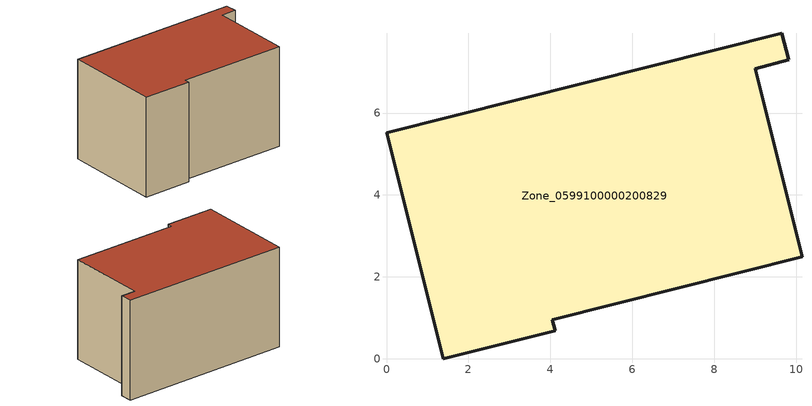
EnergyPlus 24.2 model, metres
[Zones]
Zone_0599100000200829
 floor ground (C_G): 10.14,2.49 4.05,0.96 4.12,0.69 1.38,0 0,5.52 9.65,7.95 9.82,7.3 8.99,7.09 z0
 wall outside (C_F): 9.82,7.3 9.65,7.95 0,5.52 1.38,0 4.12,0.69 4.05,0.96 10.14,2.49 8.99,7.09 9.82,7.3 z0:5.79
 roof outside (C_R): 4.05,0.96 10.14,2.49 8.99,7.09 9.82,7.3 9.65,7.95 0,5.52 1.38,0 4.12,0.69 z5.79
[BUILDING]
Pand.0599100000200829: North Axis=0; Terrain=City; Loads Convergence Tolerance Value=0.04; Temperature Convergence Tolerance Value=0.4; Solar Distribution=FullExterior; Maximum Number of Warmup Days=25; Minimum Number of Warmup Days=1
[Site:Location]
Rotterdam.The.Hague.AP_ZH_NLD Design_Conditions: Latitude=51.96; Longitude=4.45; Time Zone=1; Elevation=-4.5
[SITE:GROUNDTEMPERATURE:BUILDINGSURFACE]
18, 18, 18, 18, 18, 18, 18, 18, 18, 18, 18, 18
[MATERIAL] Thermal Absorptance=0.9; Solar Absorptance=0.7; Visible Absorptance=0.7
Name | Roughness | Thickness | Conductivity | Density | Specific Heat
G.TI.1975-1991 | MediumSmooth | 0.15 | 0.288461 | 540 | 1210
F.TI.1975-1991 | Rough | 0.3 | 0.230769 | 1920 | 840
R.TI.1975-1991 | MediumRough | 0.2 | 0.153846 | 1500 | 1000
[CONSTRUCTION]
C_G: G.TI.1975-1991
C_F: F.TI.1975-1991
C_R: R.TI.1975-1991
[ZONE]
Zone_0599100000200829: Type=1; Multiplier=1; Ceiling Height=Autocalculate; Volume=Autocalculate; Floor Area=autocalculate; Part of Total Floor Area=Yes
[ZONEINFILTRATION:DESIGNFLOWRATE]
Infil_Zone_0599100000200829: Zone or ZoneList or Space or SpaceList=Zone_0599100000200829; Schedule=AlwaysOn; Design Flow Rate Calculation Method=Flow/Area; Flow Rate per Floor Area=0.003; Constant Term Coefficient=1; Temperature Term Coefficient=0; Velocity Term Coefficient=0; Velocity Squared Term Coefficient=0
[HVACTEMPLATE:ZONE:IDEALLOADSAIRSYSTEM]
Zone_0599100000200829: Maximum Heating Supply Air Temperature=50; Minimum Cooling Supply Air Temperature=13; Maximum Heating Supply Air Humidity Ratio=0.0156; Minimum Cooling Supply Air Humidity Ratio=0.0077; Heating Limit=NoLimit; Cooling Limit=NoLimit; Dehumidification Control Type=ConstantSensibleHeatRatio; Cooling Sensible Heat Ratio=0.7; Dehumidification Setpoint=60; Humidification Control Type=None; Humidification Setpoint=30; Outdoor Air Method=None; Outdoor Air Flow Rate per Person=0.00944; Outdoor Air Flow Rate per Zone Floor Area=0; Outdoor Air Flow Rate per Zone=0; Demand Controlled Ventilation Type=None; Outdoor Air Economizer Type=NoEconomizer; Heat Recovery Type=None; Sensible Heat Recovery Effectiveness=0.7; Latent Heat Recovery Effectiveness=0.65
[ZONECONTROL:THERMOSTAT]
ThermostatControl_Zone_0599100000200829: Zone or ZoneList=Zone_0599100000200829; Control Type Schedule=DualSetpointControlType; Control 1=Thermostat_Zone_0599100000200829; Temperature Difference Between Cutout And Setpoint=0
[THERMOSTATSETPOINT:DUALSETPOINT]
Thermostat_Zone_0599100000200829: Heating Setpoint Temperature Schedule=HeatingSetpoint_Zone_0599100000200829; Cooling Setpoint Temperature Schedule=CoolingSetpoint_Zone_0599100000200829
[SCHEDULE:COMPACT]
HeatingSetpoint_Zone_0599100000200829: Through: 12/31, For: AllDays, Until: 24:00, 21
CoolingSetpoint_Zone_0599100000200829: Through: 12/31, For: AllDays, Until: 24:00, 24
DualSetpointControlType: Through: 12/31, For: AllDays, Until: 24:00, 4
AlwaysOn: Through: 12/31, For: AllDays, Until: 24:00, 1
